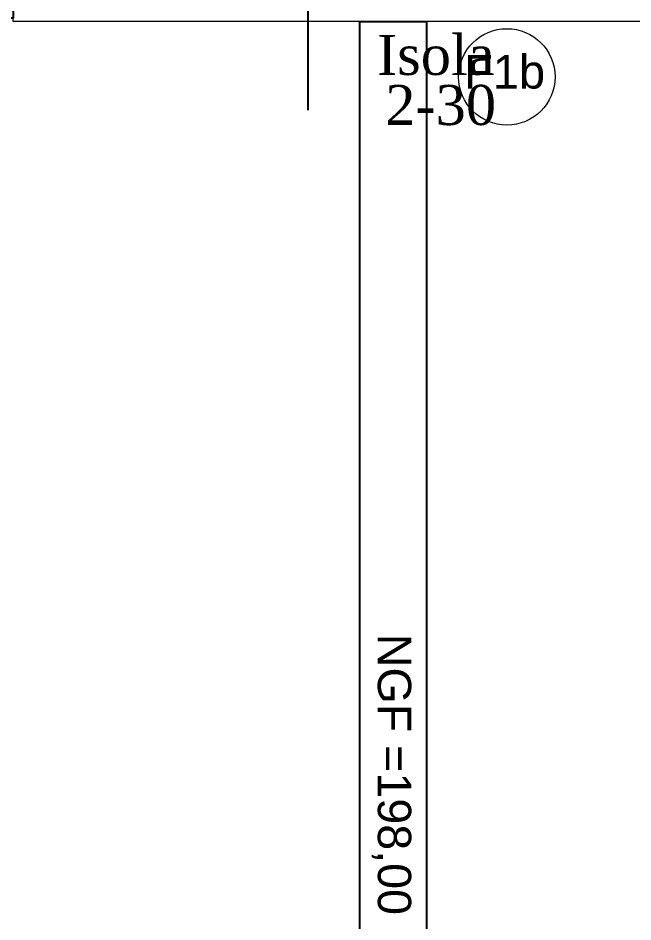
# Model space of a CAD drawing. Header units: millimetres. Extents: x 522027 to 600964, y -380282 to -298602.
# Drawn here: x 584009 to 585852, y -353910 to -351202 of the extents above; entities that cross this region are included whole.
import ezdxf

# ---------------------------------------------------------------- set-up
doc = ezdxf.new("R2010")
doc.units = ezdxf.units.MM
doc.linetypes.add('Style de ligne -1', pattern=[0.41664, 0.20828, -0.20836])
doc.layers.add('3-BAT C-Niveau -2', color=7, linetype='Continuous')
doc.layers.add('prlm-VMC', color=82, linetype='Continuous', lineweight=25)
doc.styles.add('Arial', font='arial.ttf')
doc.styles.add('Helvetica', font='arial.ttf')
doc.styles.add('Lucida Grande', font='')
doc.styles.add('prlm-vmc', font='pala.ttf', dxfattribs={"height": 14})
doc.styles.get('Lucida Grande').set_extended_font_data('Lucida Grande')

# ---------------------------------------------------------------- blocks, each defined once
blk = doc.blocks.new('FENETRE TYPE 1')
at = {"color": 7, "linetype": 'Style de ligne -1', "lineweight": 5}
for p, q in [((48.17, 60.17), (4, 16)), ((84.68, 59.99), (128.67, 16))]:
    blk.add_line(p, q, dxfattribs=at)
at = {"color": 7, "linetype": 'Continuous', "lineweight": 13}
blk.add_line((0, 16), (0, 14), dxfattribs=at)
at = {"color": 7, "linetype": 'Continuous', "lineweight": 25, "flags": 128}
for points in [[(-2, 18), (0, 18), (0, 14)], [(192, 18), (190, 18), (190, 14)], [(0, 8), (0, -18), (-2, -18)], [(190, 7.7), (190, -18), (192, -18)]]:
    blk.add_lwpolyline(points, dxfattribs=at)
at = {"color": 7, "linetype": 'Continuous', "lineweight": 13, "flags": 128}
for points in [[(-2, 14), (6, 14), (6, 8), (-2, 8)], [(4, 16), (10, 16), (10, 10), (4, 10)], [(10, 16), (60.46, 16), (60.46, 14.5), (10, 14.5)], [(60.46, 16), (66.46, 16), (66.46, 10), (60.46, 10)], [(66.46, 16), (72.46, 16), (72.46, 10), (66.46, 10)], [(72.46, 16), (123.05, 16), (123.05, 14.5), (72.46, 14.5)], [(122.67, 16), (128.67, 16), (128.67, 10), (122.67, 10)], [(126.67, 14), (132.67, 14), (132.67, 7.7), (126.67, 7.7)], [(132.67, 14), (184, 14), (184, 12.5), (132.67, 12.5)], [(184, 14), (192.25, 14), (192.25, 7.7), (184, 7.7)], [(184, 13.7), (190, 13.7), (190, 7.7), (184, 7.7)], [(10, 11.5), (60.46, 11.5), (60.46, 10), (10, 10)], [(72.46, 11.5), (123.05, 11.5), (123.05, 10), (72.46, 10)], [(132.67, 9.2), (184, 9.2), (184, 7.7), (132.67, 7.7)]]:
    blk.add_lwpolyline(points, close=True, dxfattribs=at)
blk.add_lwpolyline([(0, 10), (0, -19), (190, -19), (190, 10)], dxfattribs=at)
at = {"color": 7, "linetype": 'Style de ligne -1', "lineweight": 5}
for centre, radius, start, end in [((4, 16), 62.46, 360, 45), ((128.67, 16), 62.21, 136.6392, 180)]:
    blk.add_arc(centre, radius, start, end, dxfattribs=at)
at = {"color": 7, "insert": (50.38, 2.81), "char_height": 10.161, "attachment_point": 1, "line_spacing_factor": 0.978845, "style": 'Lucida Grande'}
blk.add_mtext('F+VR ', dxfattribs=at)
blk = doc.blocks.new('Groupe-122-1')
at = {"color": 7, "linetype": 'Continuous', "lineweight": 5}
blk.add_circle((17099.81, -47055.78), 14.45, dxfattribs=at)
at = {"color": 7, "insert": (17086, -47051.67), "char_height": 10.087, "attachment_point": 1, "rotation": 10.7236, "line_spacing_factor": 0.834288, "style": 'Helvetica'}
blk.add_mtext('F1b', dxfattribs=at)

msp = doc.modelspace()

# ---------------------------------------------------------------- linework, layer by layer
at = {"layer": '3-BAT C-Niveau -2', "flags": 128}
msp.add_lwpolyline([(585033.6, -354548), (585033.6, -351212.7), (585233.6, -351212.7), (585233.6, -354548)], close=True, dxfattribs=at)
at = {"layer": 'prlm-VMC'}
msp.add_line((584877.4, -350991.3), (584877.4, -351477.6), dxfattribs=at)

# ---------------------------------------------------------------- block references
at = {"layer": '3-BAT C-Niveau -2', "yscale": 10, "zscale": 10}
for name, p, xscale, rotation in [('FENETRE TYPE 1', (585894.3, -351022.7), -10, 359.9999933324859), ('Groupe-122-1', (505019.3, 142779.7), 10, 349.2763985886067)]:
    msp.add_blockref(name, p, dxfattribs=dict(at, xscale=xscale, rotation=rotation))

# ---------------------------------------------------------------- texts
at = {"layer": '3-BAT C-Niveau -2', "insert": (585187.3, -353467.7), "char_height": 100, "attachment_point": 2, "rotation": 270, "line_spacing_factor": 0.834288, "style": 'Arial'}
msp.add_mtext('NGF =198,00\\P', dxfattribs=at)
at = {"layer": 'prlm-VMC', "style": 'prlm-vmc'}
for s, p in [('Isola', (585085, -351372.3)), ('2-30', (585109.5, -351522.3))]:
    msp.add_text(s, height=120, dxfattribs=at).set_placement(p)

doc.saveas('drawing.dxf')
